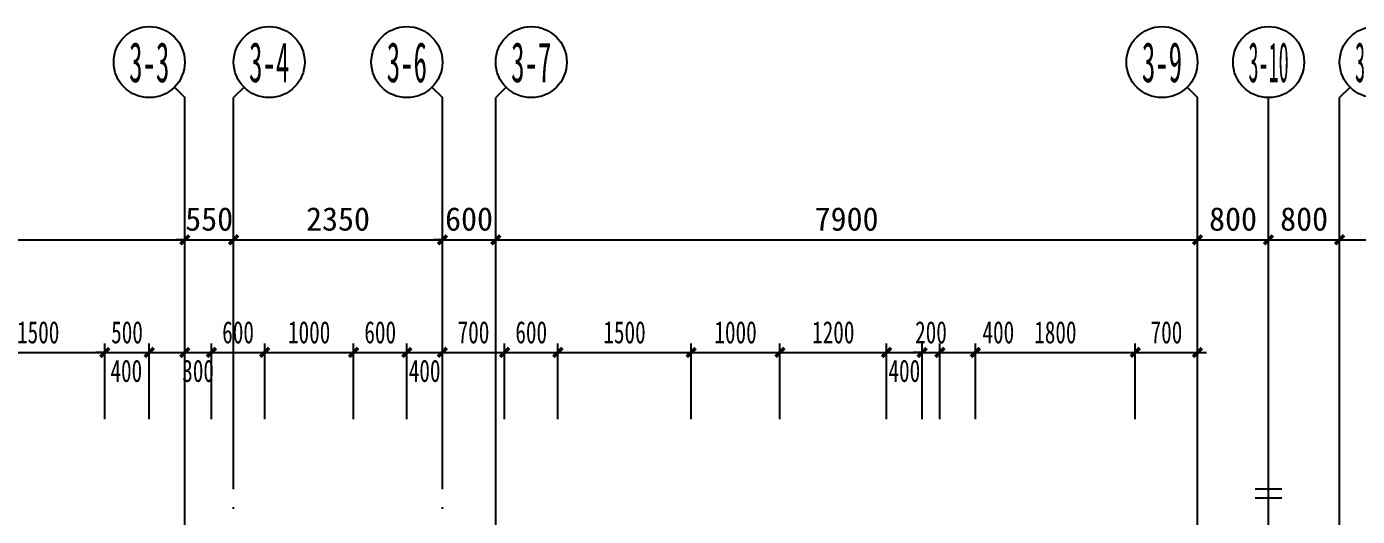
# Model space of a CAD drawing. Extents: x -3200781797 to -8106663, y 494714 to 1244925.
# Drawn here: x -8163781 to -8148801, y 780245 to 785759 of the extents above; entities that cross this region are included whole.
import ezdxf
from ezdxf.enums import TextEntityAlignment as Align

# ---------------------------------------------------------------- set-up
doc = ezdxf.new("R2010")
doc.units = 0
doc.header["$LTSCALE"] = 1000
doc.header["$MEASUREMENT"] = 0
for name, pattern in [('3#-轴线$0$DOTE', [2.42, 2, -0.2, 0.02, -0.2]), ('CENTER', [2, 1.25, -0.25, 0.25, -0.25]), ('DASH', [0.35, 0.25, -0.1])]:
    doc.linetypes.add(name, pattern=pattern)
doc.layers.get('Defpoints').update_dxf_attribs({"color": 30, "linetype": 'DASH'})
for name, color, linetype in [('3#-轴线$0$3#-轴号$0$A-ANNO-AXIS-CIRC', 3, 'Continuous'), ('3#-轴线$0$3#-轴号$0$A-ANNO-AXIS-TEXT', 7, 'Continuous'), ('3#-轴线$0$3#-轴号$0$A-ANNO-DIMS', 3, 'Continuous'), ('3#-轴线$0$A-ANNO-DOTE', 10, '3#-轴线$0$DOTE'), ('3#-轴线$0$AXIS_TEXT', 7, 'Continuous'), ('3#4#5#$0$DIM', 3, 'Continuous'), ('3#4#5#$0$S-ANNO-TEXT', 7, 'Continuous'), ('THIN', 7, 'Continuous')]:
    doc.layers.add(name, color=color, linetype=linetype)
doc.styles.add('3#-轴线$0$3#-轴号$0$_TCH_AXIS', font='')
doc.styles.add('3#-轴线$0$3#-轴号$0$_TCH_DIM_T3', font='')
doc.styles.add('3#-轴线$0$COMPLEX', font='COMPLEX')
doc.styles.add('3#4#5#$0$楷体', font='', dxfattribs={"width": 0.7})
doc.styles.get('3#-轴线$0$3#-轴号$0$_TCH_AXIS').set_extended_font_data('SimSun')
doc.styles.get('3#-轴线$0$3#-轴号$0$_TCH_DIM_T3').set_extended_font_data('SimSun')
doc.styles.get('3#4#5#$0$楷体').set_extended_font_data('KaiTi_GB2312')
doc.dimstyles.new('3#-轴线$0$3#-轴号$0$_TCH_ARCH&&100', dxfattribs={"dimtxt": 264.345992, "dimasz": 100, "dimexe": 250, "dimexo": 300, "dimgap": 100, "dimtad": 1, "dimdec": 0, "dimzin": 0, "dimdsep": 46, "dimtxsty": '3#-轴线$0$3#-轴号$0$_TCH_DIM_T3', "dimblk": '3#-轴线$0$3#-轴号$0$_ArchTick', "dimcen": 0.09, "dimclrt": 7, "dimazin": 2, "dimtfac": 1, "dimtdec": 0, "dimtix": 1, "dimtmove": 2, "dimatfit": 3, "dimfxl": 100, "dimtolj": 1, "dimtzin": 0, "dimarcsym": 0})
doc.dimstyles.new('3#4#5#$0$TSSD_100_100', dxfattribs={"dimtxt": 250, "dimasz": 100, "dimexe": 100, "dimexo": 250, "dimgap": 100, "dimtad": 1, "dimdec": 0, "dimzin": 0, "dimdsep": 46, "dimtxsty": '3#4#5#$0$楷体', "dimblk": '3#4#5#$0$_ArchTick', "dimcen": 0, "dimdle": 100, "dimclrt": 7, "dimadec": 0, "dimazin": 0, "dimtfac": 1, "dimtdec": 0, "dimtix": 1, "dimtmove": 2, "dimatfit": 3, "dimfxl": 1, "dimtolj": 1, "dimtzin": 0, "dimarcsym": 0})

# ---------------------------------------------------------------- blocks, each defined once
blk = doc.blocks.new('3#4#5#$0$_ArchTick')
at = {"color": 0, "linetype": 'ByBlock', "const_width": 0.4}
blk.add_lwpolyline([(-0.5, -0.5), (0.5, 0.5)], dxfattribs=at)
blk = doc.blocks.new('*D3538')
at = {"layer": '3#4#5#$0$DIM', "color": 0, "lineweight": -2, "transparency": 16777216}
for p, q in [((12400, 3270), (12400, 4121)), ((13000, 3270), (13000, 4121)), ((12300, 4021), (13100, 4021))]:
    blk.add_line(p, q, dxfattribs=at)
at = {"layer": 'Defpoints', "color": 0, "transparency": 16777216}
for p in [(13000, 4021), (12400, 3020), (13000, 3020)]:
    blk.add_point(p, dxfattribs=at)
at = {"layer": '3#4#5#$0$DIM', "color": 0, "lineweight": -2, "transparency": 16777216, "xscale": 100, "yscale": 100, "zscale": 100, "rotation": 180}
blk.add_blockref('3#4#5#$0$_ArchTick', (12400, 4021), dxfattribs=at)
at = {"layer": '3#4#5#$0$DIM', "color": 0, "lineweight": -2, "transparency": 16777216, "xscale": 100, "yscale": 100, "zscale": 100}
blk.add_blockref('3#4#5#$0$_ArchTick', (13000, 4021), dxfattribs=at)
at = {"layer": '3#4#5#$0$DIM', "color": 7, "transparency": 16777216, "insert": (12700, 4246), "char_height": 250, "attachment_point": 5, "style": '3#4#5#$0$楷体'}
blk.add_mtext('\\A1;600', dxfattribs=at)
blk = doc.blocks.new('*D3539')
at = {"layer": '3#4#5#$0$DIM', "color": 0, "lineweight": -2, "transparency": 16777216}
for p, q in [((13000, 3270), (13000, 4121)), ((14500, 3270), (14500, 4121)), ((12900, 4021), (14600, 4021))]:
    blk.add_line(p, q, dxfattribs=at)
at = {"layer": 'Defpoints', "color": 0, "transparency": 16777216}
for p in [(14500, 4021), (13000, 3020), (14500, 3020)]:
    blk.add_point(p, dxfattribs=at)
at = {"layer": '3#4#5#$0$DIM', "color": 0, "lineweight": -2, "transparency": 16777216, "xscale": 100, "yscale": 100, "zscale": 100, "rotation": 180}
blk.add_blockref('3#4#5#$0$_ArchTick', (13000, 4021), dxfattribs=at)
at = {"layer": '3#4#5#$0$DIM', "color": 0, "lineweight": -2, "transparency": 16777216, "xscale": 100, "yscale": 100, "zscale": 100}
blk.add_blockref('3#4#5#$0$_ArchTick', (14500, 4021), dxfattribs=at)
at = {"layer": '3#4#5#$0$DIM', "color": 7, "transparency": 16777216, "insert": (13750, 4246), "char_height": 250, "attachment_point": 5, "style": '3#4#5#$0$楷体'}
blk.add_mtext('\\A1;1500', dxfattribs=at)
blk = doc.blocks.new('*D3540')
at = {"layer": '3#4#5#$0$DIM', "color": 0, "lineweight": -2, "transparency": 16777216}
for p, q in [((14500, 3270), (14500, 4121)), ((15500, 3270), (15500, 4121)), ((14400, 4021), (15600, 4021))]:
    blk.add_line(p, q, dxfattribs=at)
at = {"layer": 'Defpoints', "color": 0, "transparency": 16777216}
for p in [(15500, 4021), (14500, 3020), (15500, 3020)]:
    blk.add_point(p, dxfattribs=at)
at = {"layer": '3#4#5#$0$DIM', "color": 0, "lineweight": -2, "transparency": 16777216, "xscale": 100, "yscale": 100, "zscale": 100, "rotation": 180}
blk.add_blockref('3#4#5#$0$_ArchTick', (14500, 4021), dxfattribs=at)
at = {"layer": '3#4#5#$0$DIM', "color": 0, "lineweight": -2, "transparency": 16777216, "xscale": 100, "yscale": 100, "zscale": 100}
blk.add_blockref('3#4#5#$0$_ArchTick', (15500, 4021), dxfattribs=at)
at = {"layer": '3#4#5#$0$DIM', "color": 7, "transparency": 16777216, "insert": (15000, 4246), "char_height": 250, "attachment_point": 5, "style": '3#4#5#$0$楷体'}
blk.add_mtext('\\A1;1000', dxfattribs=at)
blk = doc.blocks.new('*D3550')
at = {"layer": '3#4#5#$0$DIM', "color": 0, "lineweight": -2, "transparency": 16777216}
for p, q in [((10700, 3270), (10700, 4121)), ((11300, 3270), (11300, 4121)), ((10600, 4021), (11400, 4021))]:
    blk.add_line(p, q, dxfattribs=at)
at = {"layer": 'Defpoints', "color": 0, "transparency": 16777216}
for p in [(11300, 4021), (10700, 3020), (11300, 3020)]:
    blk.add_point(p, dxfattribs=at)
at = {"layer": '3#4#5#$0$DIM', "color": 0, "lineweight": -2, "transparency": 16777216, "xscale": 100, "yscale": 100, "zscale": 100, "rotation": 180}
blk.add_blockref('3#4#5#$0$_ArchTick', (10700, 4021), dxfattribs=at)
at = {"layer": '3#4#5#$0$DIM', "color": 0, "lineweight": -2, "transparency": 16777216, "xscale": 100, "yscale": 100, "zscale": 100}
blk.add_blockref('3#4#5#$0$_ArchTick', (11300, 4021), dxfattribs=at)
at = {"layer": '3#4#5#$0$DIM', "color": 7, "transparency": 16777216, "insert": (11000, 4246), "char_height": 250, "attachment_point": 5, "style": '3#4#5#$0$楷体'}
blk.add_mtext('\\A1;600', dxfattribs=at)
blk = doc.blocks.new('*D3551')
at = {"layer": '3#4#5#$0$DIM', "color": 0, "lineweight": -2, "transparency": 16777216}
for p, q in [((11300, 3270), (11300, 4121)), ((11700, 3270), (11700, 4121)), ((11200, 4021), (11800, 4021))]:
    blk.add_line(p, q, dxfattribs=at)
at = {"layer": 'Defpoints', "color": 0, "transparency": 16777216}
for p in [(11700, 4021), (11300, 3020), (11700, 3020)]:
    blk.add_point(p, dxfattribs=at)
at = {"layer": '3#4#5#$0$DIM', "color": 0, "lineweight": -2, "transparency": 16777216, "xscale": 100, "yscale": 100, "zscale": 100, "rotation": 180}
blk.add_blockref('3#4#5#$0$_ArchTick', (11300, 4021), dxfattribs=at)
at = {"layer": '3#4#5#$0$DIM', "color": 0, "lineweight": -2, "transparency": 16777216, "xscale": 100, "yscale": 100, "zscale": 100}
blk.add_blockref('3#4#5#$0$_ArchTick', (11700, 4021), dxfattribs=at)
at = {"layer": '3#4#5#$0$DIM', "color": 7, "transparency": 16777216, "insert": (11500, 3812), "char_height": 250, "attachment_point": 5, "style": '3#4#5#$0$楷体'}
blk.add_mtext('\\A1;400', dxfattribs=at)
blk = doc.blocks.new('*D3552')
at = {"layer": '3#4#5#$0$DIM', "color": 0, "lineweight": -2, "transparency": 16777216}
for p, q in [((11700, 3270), (11700, 4121)), ((12400, 3270), (12400, 4121)), ((11600, 4021), (12500, 4021))]:
    blk.add_line(p, q, dxfattribs=at)
at = {"layer": 'Defpoints', "color": 0, "transparency": 16777216}
for p in [(12400, 4021), (11700, 3020), (12400, 3020)]:
    blk.add_point(p, dxfattribs=at)
at = {"layer": '3#4#5#$0$DIM', "color": 0, "lineweight": -2, "transparency": 16777216, "xscale": 100, "yscale": 100, "zscale": 100, "rotation": 180}
blk.add_blockref('3#4#5#$0$_ArchTick', (11700, 4021), dxfattribs=at)
at = {"layer": '3#4#5#$0$DIM', "color": 0, "lineweight": -2, "transparency": 16777216, "xscale": 100, "yscale": 100, "zscale": 100}
blk.add_blockref('3#4#5#$0$_ArchTick', (12400, 4021), dxfattribs=at)
at = {"layer": '3#4#5#$0$DIM', "color": 7, "transparency": 16777216, "insert": (12050, 4246), "char_height": 250, "attachment_point": 5, "style": '3#4#5#$0$楷体'}
blk.add_mtext('\\A1;700', dxfattribs=at)
blk = doc.blocks.new('*D3553')
at = {"layer": '3#4#5#$0$DIM', "color": 0, "lineweight": -2, "transparency": 16777216}
for p, q in [((9100, 3270), (9100, 4121)), ((9700, 3270), (9700, 4121)), ((9000, 4021), (9800, 4021))]:
    blk.add_line(p, q, dxfattribs=at)
at = {"layer": 'Defpoints', "color": 0, "transparency": 16777216}
for p in [(9700, 4021), (9100, 3020), (9700, 3020)]:
    blk.add_point(p, dxfattribs=at)
at = {"layer": '3#4#5#$0$DIM', "color": 0, "lineweight": -2, "transparency": 16777216, "xscale": 100, "yscale": 100, "zscale": 100, "rotation": 180}
blk.add_blockref('3#4#5#$0$_ArchTick', (9100, 4021), dxfattribs=at)
at = {"layer": '3#4#5#$0$DIM', "color": 0, "lineweight": -2, "transparency": 16777216, "xscale": 100, "yscale": 100, "zscale": 100}
blk.add_blockref('3#4#5#$0$_ArchTick', (9700, 4021), dxfattribs=at)
at = {"layer": '3#4#5#$0$DIM', "color": 7, "transparency": 16777216, "insert": (9400, 4246), "char_height": 250, "attachment_point": 5, "style": '3#4#5#$0$楷体'}
blk.add_mtext('\\A1;600', dxfattribs=at)
blk = doc.blocks.new('*D3554')
at = {"layer": '3#4#5#$0$DIM', "color": 0, "lineweight": -2, "transparency": 16777216}
for p, q in [((9700, 3270), (9700, 4121)), ((10700, 3270), (10700, 4121)), ((9600, 4021), (10800, 4021))]:
    blk.add_line(p, q, dxfattribs=at)
at = {"layer": 'Defpoints', "color": 0, "transparency": 16777216}
for p in [(10700, 4021), (9700, 3020), (10700, 3020)]:
    blk.add_point(p, dxfattribs=at)
at = {"layer": '3#4#5#$0$DIM', "color": 0, "lineweight": -2, "transparency": 16777216, "xscale": 100, "yscale": 100, "zscale": 100, "rotation": 180}
blk.add_blockref('3#4#5#$0$_ArchTick', (9700, 4021), dxfattribs=at)
at = {"layer": '3#4#5#$0$DIM', "color": 0, "lineweight": -2, "transparency": 16777216, "xscale": 100, "yscale": 100, "zscale": 100}
blk.add_blockref('3#4#5#$0$_ArchTick', (10700, 4021), dxfattribs=at)
at = {"layer": '3#4#5#$0$DIM', "color": 7, "transparency": 16777216, "insert": (10200, 4246), "char_height": 250, "attachment_point": 5, "style": '3#4#5#$0$楷体'}
blk.add_mtext('\\A1;1000', dxfattribs=at)
blk = doc.blocks.new('*D3560')
at = {"layer": '3#4#5#$0$DIM', "color": 0, "lineweight": -2, "transparency": 16777216}
for p, q in [((6400, 3270), (6400, 4121)), ((7900, 3270), (7900, 4121)), ((6300, 4021), (8000, 4021))]:
    blk.add_line(p, q, dxfattribs=at)
at = {"layer": 'Defpoints', "color": 0, "transparency": 16777216}
for p in [(7900, 4021), (6400, 3020), (7900, 3020)]:
    blk.add_point(p, dxfattribs=at)
at = {"layer": '3#4#5#$0$DIM', "color": 0, "lineweight": -2, "transparency": 16777216, "xscale": 100, "yscale": 100, "zscale": 100, "rotation": 180}
blk.add_blockref('3#4#5#$0$_ArchTick', (6400, 4021), dxfattribs=at)
at = {"layer": '3#4#5#$0$DIM', "color": 0, "lineweight": -2, "transparency": 16777216, "xscale": 100, "yscale": 100, "zscale": 100}
blk.add_blockref('3#4#5#$0$_ArchTick', (7900, 4021), dxfattribs=at)
at = {"layer": '3#4#5#$0$DIM', "color": 7, "transparency": 16777216, "insert": (7150, 4246), "char_height": 250, "attachment_point": 5, "style": '3#4#5#$0$楷体'}
blk.add_mtext('\\A1;1500', dxfattribs=at)
blk = doc.blocks.new('*D3564')
at = {"layer": '3#4#5#$0$DIM', "color": 0, "lineweight": -2, "transparency": 16777216}
for p, q in [((19500, 3270), (19500, 4121)), ((20200, 3270), (20200, 4121)), ((19400, 4021), (20300, 4021))]:
    blk.add_line(p, q, dxfattribs=at)
at = {"layer": 'Defpoints', "color": 0, "transparency": 16777216}
for p in [(20200, 4021), (19500, 3020), (20200, 3020)]:
    blk.add_point(p, dxfattribs=at)
at = {"layer": '3#4#5#$0$DIM', "color": 0, "lineweight": -2, "transparency": 16777216, "xscale": 100, "yscale": 100, "zscale": 100, "rotation": 180}
blk.add_blockref('3#4#5#$0$_ArchTick', (19500, 4021), dxfattribs=at)
at = {"layer": '3#4#5#$0$DIM', "color": 0, "lineweight": -2, "transparency": 16777216, "xscale": 100, "yscale": 100, "zscale": 100}
blk.add_blockref('3#4#5#$0$_ArchTick', (20200, 4021), dxfattribs=at)
at = {"layer": '3#4#5#$0$DIM', "color": 7, "transparency": 16777216, "insert": (19850, 4246), "char_height": 250, "attachment_point": 5, "style": '3#4#5#$0$楷体'}
blk.add_mtext('\\A1;700', dxfattribs=at)
blk = doc.blocks.new('*D3565')
at = {"layer": '3#4#5#$0$DIM', "color": 0, "lineweight": -2, "transparency": 16777216}
for p, q in [((7900, 3270), (7900, 4121)), ((8400, 3270), (8400, 4121)), ((7900, 4021), (7800, 4021)), ((7900, 4021), (8400, 4021)), ((8400, 4021), (8500, 4021))]:
    blk.add_line(p, q, dxfattribs=at)
at = {"layer": 'Defpoints', "color": 0, "transparency": 16777216}
for p in [(8400, 4021), (7900, 3020), (8400, 3020)]:
    blk.add_point(p, dxfattribs=at)
at = {"layer": '3#4#5#$0$DIM', "color": 0, "lineweight": -2, "transparency": 16777216, "xscale": 100, "yscale": 100, "zscale": 100}
blk.add_blockref('3#4#5#$0$_ArchTick', (7900, 4021), dxfattribs=at)
at = {"layer": '3#4#5#$0$DIM', "color": 0, "lineweight": -2, "transparency": 16777216, "xscale": 100, "yscale": 100, "zscale": 100, "rotation": 180}
blk.add_blockref('3#4#5#$0$_ArchTick', (8400, 4021), dxfattribs=at)
at = {"layer": '3#4#5#$0$DIM', "color": 7, "transparency": 16777216, "insert": (8150, 4246), "char_height": 250, "attachment_point": 5, "style": '3#4#5#$0$楷体'}
blk.add_mtext('\\A1;500', dxfattribs=at)
blk = doc.blocks.new('*D3566')
at = {"layer": '3#4#5#$0$DIM', "color": 0, "lineweight": -2, "transparency": 16777216}
for p, q in [((8400, 3270), (8400, 4121)), ((8800, 3270), (8800, 4121)), ((8300, 4021), (8900, 4021))]:
    blk.add_line(p, q, dxfattribs=at)
at = {"layer": 'Defpoints', "color": 0, "transparency": 16777216}
for p in [(8800, 4021), (8400, 3020), (8800, 3020)]:
    blk.add_point(p, dxfattribs=at)
at = {"layer": '3#4#5#$0$DIM', "color": 0, "lineweight": -2, "transparency": 16777216, "xscale": 100, "yscale": 100, "zscale": 100, "rotation": 180}
blk.add_blockref('3#4#5#$0$_ArchTick', (8400, 4021), dxfattribs=at)
at = {"layer": '3#4#5#$0$DIM', "color": 0, "lineweight": -2, "transparency": 16777216, "xscale": 100, "yscale": 100, "zscale": 100}
blk.add_blockref('3#4#5#$0$_ArchTick', (8800, 4021), dxfattribs=at)
at = {"layer": '3#4#5#$0$DIM', "color": 7, "transparency": 16777216, "insert": (8142, 3812), "char_height": 250, "attachment_point": 5, "style": '3#4#5#$0$楷体'}
blk.add_mtext('\\A1;400', dxfattribs=at)
blk = doc.blocks.new('*D3567')
at = {"layer": '3#4#5#$0$DIM', "color": 0, "lineweight": -2, "transparency": 16777216}
for p, q in [((8800, 3270), (8800, 4121)), ((9100, 3270), (9100, 4121)), ((8700, 4021), (9200, 4021))]:
    blk.add_line(p, q, dxfattribs=at)
at = {"layer": 'Defpoints', "color": 0, "transparency": 16777216}
for p in [(9100, 4021), (8800, 3020), (9100, 3020)]:
    blk.add_point(p, dxfattribs=at)
at = {"layer": '3#4#5#$0$DIM', "color": 0, "lineweight": -2, "transparency": 16777216, "xscale": 100, "yscale": 100, "zscale": 100, "rotation": 180}
blk.add_blockref('3#4#5#$0$_ArchTick', (8800, 4021), dxfattribs=at)
at = {"layer": '3#4#5#$0$DIM', "color": 0, "lineweight": -2, "transparency": 16777216, "xscale": 100, "yscale": 100, "zscale": 100}
blk.add_blockref('3#4#5#$0$_ArchTick', (9100, 4021), dxfattribs=at)
at = {"layer": '3#4#5#$0$DIM', "color": 7, "transparency": 16777216, "insert": (8950, 3812), "char_height": 250, "attachment_point": 5, "style": '3#4#5#$0$楷体'}
blk.add_mtext('\\A1;300', dxfattribs=at)
blk = doc.blocks.new('*D3568')
at = {"layer": '3#4#5#$0$DIM', "color": 0, "lineweight": -2, "transparency": 16777216}
for p, q in [((17300, 3270), (17300, 4121)), ((17700, 3270), (17700, 4121)), ((17200, 4021), (17800, 4021))]:
    blk.add_line(p, q, dxfattribs=at)
at = {"layer": 'Defpoints', "color": 0, "transparency": 16777216}
for p in [(17700, 4021), (17300, 3020), (17700, 3020)]:
    blk.add_point(p, dxfattribs=at)
at = {"layer": '3#4#5#$0$DIM', "color": 0, "lineweight": -2, "transparency": 16777216, "xscale": 100, "yscale": 100, "zscale": 100, "rotation": 180}
blk.add_blockref('3#4#5#$0$_ArchTick', (17300, 4021), dxfattribs=at)
at = {"layer": '3#4#5#$0$DIM', "color": 0, "lineweight": -2, "transparency": 16777216, "xscale": 100, "yscale": 100, "zscale": 100}
blk.add_blockref('3#4#5#$0$_ArchTick', (17700, 4021), dxfattribs=at)
at = {"layer": '3#4#5#$0$DIM', "color": 7, "transparency": 16777216, "insert": (17958, 4246), "char_height": 250, "attachment_point": 5, "style": '3#4#5#$0$楷体'}
blk.add_mtext('\\A1;400', dxfattribs=at)
blk = doc.blocks.new('*D3569')
at = {"layer": '3#4#5#$0$DIM', "color": 0, "lineweight": -2, "transparency": 16777216}
for p, q in [((17700, 3270), (17700, 4121)), ((19500, 3270), (19500, 4121)), ((17600, 4021), (19600, 4021))]:
    blk.add_line(p, q, dxfattribs=at)
at = {"layer": 'Defpoints', "color": 0, "transparency": 16777216}
for p in [(19500, 4021), (17700, 3020), (19500, 3020)]:
    blk.add_point(p, dxfattribs=at)
at = {"layer": '3#4#5#$0$DIM', "color": 0, "lineweight": -2, "transparency": 16777216, "xscale": 100, "yscale": 100, "zscale": 100, "rotation": 180}
blk.add_blockref('3#4#5#$0$_ArchTick', (17700, 4021), dxfattribs=at)
at = {"layer": '3#4#5#$0$DIM', "color": 0, "lineweight": -2, "transparency": 16777216, "xscale": 100, "yscale": 100, "zscale": 100}
blk.add_blockref('3#4#5#$0$_ArchTick', (19500, 4021), dxfattribs=at)
at = {"layer": '3#4#5#$0$DIM', "color": 7, "transparency": 16777216, "insert": (18600, 4246), "char_height": 250, "attachment_point": 5, "style": '3#4#5#$0$楷体'}
blk.add_mtext('\\A1;1800', dxfattribs=at)
blk = doc.blocks.new('*D3570')
at = {"layer": '3#4#5#$0$DIM', "color": 0, "lineweight": -2, "transparency": 16777216}
for p, q in [((15500, 3270), (15500, 4121)), ((16700, 3270), (16700, 4121)), ((15400, 4021), (16800, 4021))]:
    blk.add_line(p, q, dxfattribs=at)
at = {"layer": 'Defpoints', "color": 0, "transparency": 16777216}
for p in [(16700, 4021), (15500, 3020), (16700, 3020)]:
    blk.add_point(p, dxfattribs=at)
at = {"layer": '3#4#5#$0$DIM', "color": 0, "lineweight": -2, "transparency": 16777216, "xscale": 100, "yscale": 100, "zscale": 100, "rotation": 180}
blk.add_blockref('3#4#5#$0$_ArchTick', (15500, 4021), dxfattribs=at)
at = {"layer": '3#4#5#$0$DIM', "color": 0, "lineweight": -2, "transparency": 16777216, "xscale": 100, "yscale": 100, "zscale": 100}
blk.add_blockref('3#4#5#$0$_ArchTick', (16700, 4021), dxfattribs=at)
at = {"layer": '3#4#5#$0$DIM', "color": 7, "transparency": 16777216, "insert": (16100, 4246), "char_height": 250, "attachment_point": 5, "style": '3#4#5#$0$楷体'}
blk.add_mtext('\\A1;1200', dxfattribs=at)
blk = doc.blocks.new('*D3571')
at = {"layer": '3#4#5#$0$DIM', "color": 0, "lineweight": -2, "transparency": 16777216}
for p, q in [((16700, 3270), (16700, 4121)), ((17100, 3270), (17100, 4121)), ((16600, 4021), (17200, 4021))]:
    blk.add_line(p, q, dxfattribs=at)
at = {"layer": 'Defpoints', "color": 0, "transparency": 16777216}
for p in [(17100, 4021), (16700, 3020), (17100, 3020)]:
    blk.add_point(p, dxfattribs=at)
at = {"layer": '3#4#5#$0$DIM', "color": 0, "lineweight": -2, "transparency": 16777216, "xscale": 100, "yscale": 100, "zscale": 100, "rotation": 180}
blk.add_blockref('3#4#5#$0$_ArchTick', (16700, 4021), dxfattribs=at)
at = {"layer": '3#4#5#$0$DIM', "color": 0, "lineweight": -2, "transparency": 16777216, "xscale": 100, "yscale": 100, "zscale": 100}
blk.add_blockref('3#4#5#$0$_ArchTick', (17100, 4021), dxfattribs=at)
at = {"layer": '3#4#5#$0$DIM', "color": 7, "transparency": 16777216, "insert": (16900, 3812), "char_height": 250, "attachment_point": 5, "style": '3#4#5#$0$楷体'}
blk.add_mtext('\\A1;400', dxfattribs=at)
blk = doc.blocks.new('*D3572')
at = {"layer": '3#4#5#$0$DIM', "color": 0, "lineweight": -2, "transparency": 16777216}
for p, q in [((17100, 3270), (17100, 4121)), ((17300, 3270), (17300, 4121)), ((17100, 4021), (17000, 4021)), ((17100, 4021), (17300, 4021)), ((17300, 4021), (17400, 4021))]:
    blk.add_line(p, q, dxfattribs=at)
at = {"layer": 'Defpoints', "color": 0, "transparency": 16777216}
for p in [(17300, 4021), (17100, 3020), (17300, 3020)]:
    blk.add_point(p, dxfattribs=at)
at = {"layer": '3#4#5#$0$DIM', "color": 0, "lineweight": -2, "transparency": 16777216, "xscale": 100, "yscale": 100, "zscale": 100}
blk.add_blockref('3#4#5#$0$_ArchTick', (17100, 4021), dxfattribs=at)
at = {"layer": '3#4#5#$0$DIM', "color": 0, "lineweight": -2, "transparency": 16777216, "xscale": 100, "yscale": 100, "zscale": 100, "rotation": 180}
blk.add_blockref('3#4#5#$0$_ArchTick', (17300, 4021), dxfattribs=at)
at = {"layer": '3#4#5#$0$DIM', "color": 7, "transparency": 16777216, "insert": (17200, 4246), "char_height": 250, "attachment_point": 5, "style": '3#4#5#$0$楷体'}
blk.add_mtext('\\A1;200', dxfattribs=at)
blk = doc.blocks.new('3#-轴线$0$_AXISO')
blk.add_circle((0, 0), 0.5)
at = {"layer": '3#-轴线$0$AXIS_TEXT', "style": '3#-轴线$0$COMPLEX', "width": 1.041667}
blk.add_attdef('A', text='', height=0.56, dxfattribs=at).set_placement((-0.25, -0.28), (0.25, -0.28), align=Align.FIT)
blk = doc.blocks.new('3#-轴线$0$3#-轴号$0$_ArchTick')
at = {"color": 0, "linetype": 'ByBlock', "const_width": 0.4}
blk.add_lwpolyline([(-0.5, -0.5), (0.5, 0.5)], dxfattribs=at)
blk = doc.blocks.new('*D2046')
at = {"layer": '3#-轴线$0$3#-轴号$0$A-ANNO-DIMS', "color": 0, "lineweight": -2, "transparency": 16777216}
for p, q in [((0, 4889), (0, 5639)), ((8700, 4889), (8700, 5639)), ((0, 5389), (8700, 5389))]:
    blk.add_line(p, q, dxfattribs=at)
at = {"layer": 'Defpoints', "color": 0, "transparency": 16777216}
for p in [(8700, 5389), (0, 4589), (8700, 4589)]:
    blk.add_point(p, dxfattribs=at)
at = {"layer": '3#-轴线$0$3#-轴号$0$A-ANNO-DIMS', "color": 0, "lineweight": -2, "transparency": 16777216, "xscale": 100, "yscale": 100, "zscale": 100, "rotation": 180}
blk.add_blockref('3#-轴线$0$3#-轴号$0$_ArchTick', (0, 5389), dxfattribs=at)
at = {"layer": '3#-轴线$0$3#-轴号$0$A-ANNO-DIMS', "color": 0, "lineweight": -2, "transparency": 16777216, "xscale": 100, "yscale": 100, "zscale": 100}
blk.add_blockref('3#-轴线$0$3#-轴号$0$_ArchTick', (8700, 5389), dxfattribs=at)
at = {"layer": '3#-轴线$0$3#-轴号$0$A-ANNO-DIMS', "color": 7, "transparency": 16777216, "insert": (4350, 5622), "char_height": 264.3, "attachment_point": 5, "style": '3#-轴线$0$3#-轴号$0$_TCH_DIM_T3'}
blk.add_mtext('\\A1;8700', dxfattribs=at)
blk = doc.blocks.new('*D2047')
at = {"layer": '3#-轴线$0$3#-轴号$0$A-ANNO-DIMS', "color": 0, "lineweight": -2, "transparency": 16777216}
for p, q in [((8700, 4889), (8700, 5639)), ((9250, 4889), (9250, 5639)), ((8700, 5389), (8600, 5389)), ((8700, 5389), (9250, 5389)), ((9250, 5389), (9350, 5389))]:
    blk.add_line(p, q, dxfattribs=at)
at = {"layer": 'Defpoints', "color": 0, "transparency": 16777216}
for p in [(9250, 5389), (8700, 4589), (9250, 4589)]:
    blk.add_point(p, dxfattribs=at)
at = {"layer": '3#-轴线$0$3#-轴号$0$A-ANNO-DIMS', "color": 0, "lineweight": -2, "transparency": 16777216, "xscale": 100, "yscale": 100, "zscale": 100}
blk.add_blockref('3#-轴线$0$3#-轴号$0$_ArchTick', (8700, 5389), dxfattribs=at)
at = {"layer": '3#-轴线$0$3#-轴号$0$A-ANNO-DIMS', "color": 0, "lineweight": -2, "transparency": 16777216, "xscale": 100, "yscale": 100, "zscale": 100, "rotation": 180}
blk.add_blockref('3#-轴线$0$3#-轴号$0$_ArchTick', (9250, 5389), dxfattribs=at)
at = {"layer": '3#-轴线$0$3#-轴号$0$A-ANNO-DIMS', "color": 7, "transparency": 16777216, "insert": (8975, 5622), "char_height": 264.3, "attachment_point": 5, "style": '3#-轴线$0$3#-轴号$0$_TCH_DIM_T3'}
blk.add_mtext('\\A1;550', dxfattribs=at)
blk = doc.blocks.new('*D2048')
at = {"layer": '3#-轴线$0$3#-轴号$0$A-ANNO-DIMS', "color": 0, "lineweight": -2, "transparency": 16777216}
for p, q in [((9250, 4889), (9250, 5639)), ((11600, 4889), (11600, 5639)), ((9250, 5389), (11600, 5389))]:
    blk.add_line(p, q, dxfattribs=at)
at = {"layer": 'Defpoints', "color": 0, "transparency": 16777216}
for p in [(11600, 5389), (9250, 4589), (11600, 4589)]:
    blk.add_point(p, dxfattribs=at)
at = {"layer": '3#-轴线$0$3#-轴号$0$A-ANNO-DIMS', "color": 0, "lineweight": -2, "transparency": 16777216, "xscale": 100, "yscale": 100, "zscale": 100, "rotation": 180}
blk.add_blockref('3#-轴线$0$3#-轴号$0$_ArchTick', (9250, 5389), dxfattribs=at)
at = {"layer": '3#-轴线$0$3#-轴号$0$A-ANNO-DIMS', "color": 0, "lineweight": -2, "transparency": 16777216, "xscale": 100, "yscale": 100, "zscale": 100}
blk.add_blockref('3#-轴线$0$3#-轴号$0$_ArchTick', (11600, 5389), dxfattribs=at)
at = {"layer": '3#-轴线$0$3#-轴号$0$A-ANNO-DIMS', "color": 7, "transparency": 16777216, "insert": (10425, 5622), "char_height": 264.3, "attachment_point": 5, "style": '3#-轴线$0$3#-轴号$0$_TCH_DIM_T3'}
blk.add_mtext('\\A1;2350', dxfattribs=at)
blk = doc.blocks.new('*D2049')
at = {"layer": '3#-轴线$0$3#-轴号$0$A-ANNO-DIMS', "color": 0, "lineweight": -2, "transparency": 16777216}
for p, q in [((11600, 4889), (11600, 5639)), ((12200, 4889), (12200, 5639)), ((11600, 5389), (11500, 5389)), ((11600, 5389), (12200, 5389)), ((12200, 5389), (12300, 5389))]:
    blk.add_line(p, q, dxfattribs=at)
at = {"layer": 'Defpoints', "color": 0, "transparency": 16777216}
for p in [(12200, 5389), (11600, 4589), (12200, 4589)]:
    blk.add_point(p, dxfattribs=at)
at = {"layer": '3#-轴线$0$3#-轴号$0$A-ANNO-DIMS', "color": 0, "lineweight": -2, "transparency": 16777216, "xscale": 100, "yscale": 100, "zscale": 100}
blk.add_blockref('3#-轴线$0$3#-轴号$0$_ArchTick', (11600, 5389), dxfattribs=at)
at = {"layer": '3#-轴线$0$3#-轴号$0$A-ANNO-DIMS', "color": 0, "lineweight": -2, "transparency": 16777216, "xscale": 100, "yscale": 100, "zscale": 100, "rotation": 180}
blk.add_blockref('3#-轴线$0$3#-轴号$0$_ArchTick', (12200, 5389), dxfattribs=at)
at = {"layer": '3#-轴线$0$3#-轴号$0$A-ANNO-DIMS', "color": 7, "transparency": 16777216, "insert": (11900, 5622), "char_height": 264.3, "attachment_point": 5, "style": '3#-轴线$0$3#-轴号$0$_TCH_DIM_T3'}
blk.add_mtext('\\A1;600', dxfattribs=at)
blk = doc.blocks.new('*D2050')
at = {"layer": '3#-轴线$0$3#-轴号$0$A-ANNO-DIMS', "color": 0, "lineweight": -2, "transparency": 16777216}
for p, q in [((12200, 4889), (12200, 5639)), ((20100, 4889), (20100, 5639)), ((12200, 5389), (20100, 5389))]:
    blk.add_line(p, q, dxfattribs=at)
at = {"layer": 'Defpoints', "color": 0, "transparency": 16777216}
for p in [(20100, 5389), (12200, 4589), (20100, 4589)]:
    blk.add_point(p, dxfattribs=at)
at = {"layer": '3#-轴线$0$3#-轴号$0$A-ANNO-DIMS', "color": 0, "lineweight": -2, "transparency": 16777216, "xscale": 100, "yscale": 100, "zscale": 100, "rotation": 180}
blk.add_blockref('3#-轴线$0$3#-轴号$0$_ArchTick', (12200, 5389), dxfattribs=at)
at = {"layer": '3#-轴线$0$3#-轴号$0$A-ANNO-DIMS', "color": 0, "lineweight": -2, "transparency": 16777216, "xscale": 100, "yscale": 100, "zscale": 100}
blk.add_blockref('3#-轴线$0$3#-轴号$0$_ArchTick', (20100, 5389), dxfattribs=at)
at = {"layer": '3#-轴线$0$3#-轴号$0$A-ANNO-DIMS', "color": 7, "transparency": 16777216, "insert": (16150, 5622), "char_height": 264.3, "attachment_point": 5, "style": '3#-轴线$0$3#-轴号$0$_TCH_DIM_T3'}
blk.add_mtext('\\A1;7900', dxfattribs=at)
blk = doc.blocks.new('*D2051')
at = {"layer": '3#-轴线$0$3#-轴号$0$A-ANNO-DIMS', "color": 0, "lineweight": -2, "transparency": 16777216}
for p, q in [((20100, 4889), (20100, 5639)), ((20900, 4889), (20900, 5639)), ((20100, 5389), (20900, 5389))]:
    blk.add_line(p, q, dxfattribs=at)
at = {"layer": 'Defpoints', "color": 0, "transparency": 16777216}
for p in [(20900, 5389), (20100, 4589), (20900, 4589)]:
    blk.add_point(p, dxfattribs=at)
at = {"layer": '3#-轴线$0$3#-轴号$0$A-ANNO-DIMS', "color": 0, "lineweight": -2, "transparency": 16777216, "xscale": 100, "yscale": 100, "zscale": 100, "rotation": 180}
blk.add_blockref('3#-轴线$0$3#-轴号$0$_ArchTick', (20100, 5389), dxfattribs=at)
at = {"layer": '3#-轴线$0$3#-轴号$0$A-ANNO-DIMS', "color": 0, "lineweight": -2, "transparency": 16777216, "xscale": 100, "yscale": 100, "zscale": 100}
blk.add_blockref('3#-轴线$0$3#-轴号$0$_ArchTick', (20900, 5389), dxfattribs=at)
at = {"layer": '3#-轴线$0$3#-轴号$0$A-ANNO-DIMS', "color": 7, "transparency": 16777216, "insert": (20500, 5622), "char_height": 264.3, "attachment_point": 5, "style": '3#-轴线$0$3#-轴号$0$_TCH_DIM_T3'}
blk.add_mtext('\\A1;800', dxfattribs=at)
blk = doc.blocks.new('*D2052')
at = {"layer": '3#-轴线$0$3#-轴号$0$A-ANNO-DIMS', "color": 0, "lineweight": -2, "transparency": 16777216}
for p, q in [((20900, 4889), (20900, 5639)), ((21700, 4889), (21700, 5639)), ((20900, 5389), (21700, 5389))]:
    blk.add_line(p, q, dxfattribs=at)
at = {"layer": 'Defpoints', "color": 0, "transparency": 16777216}
for p in [(21700, 5389), (20900, 4589), (21700, 4589)]:
    blk.add_point(p, dxfattribs=at)
at = {"layer": '3#-轴线$0$3#-轴号$0$A-ANNO-DIMS', "color": 0, "lineweight": -2, "transparency": 16777216, "xscale": 100, "yscale": 100, "zscale": 100, "rotation": 180}
blk.add_blockref('3#-轴线$0$3#-轴号$0$_ArchTick', (20900, 5389), dxfattribs=at)
at = {"layer": '3#-轴线$0$3#-轴号$0$A-ANNO-DIMS', "color": 0, "lineweight": -2, "transparency": 16777216, "xscale": 100, "yscale": 100, "zscale": 100}
blk.add_blockref('3#-轴线$0$3#-轴号$0$_ArchTick', (21700, 5389), dxfattribs=at)
at = {"layer": '3#-轴线$0$3#-轴号$0$A-ANNO-DIMS', "color": 7, "transparency": 16777216, "insert": (21300, 5622), "char_height": 264.3, "attachment_point": 5, "style": '3#-轴线$0$3#-轴号$0$_TCH_DIM_T3'}
blk.add_mtext('\\A1;800', dxfattribs=at)
blk = doc.blocks.new('*D2053')
at = {"layer": '3#-轴线$0$3#-轴号$0$A-ANNO-DIMS', "color": 0, "lineweight": -2, "transparency": 16777216}
for p, q in [((21700, 4889), (21700, 5639)), ((29600, 4889), (29600, 5639)), ((21700, 5389), (29600, 5389))]:
    blk.add_line(p, q, dxfattribs=at)
at = {"layer": 'Defpoints', "color": 0, "transparency": 16777216}
for p in [(29600, 5389), (21700, 4589), (29600, 4589)]:
    blk.add_point(p, dxfattribs=at)
at = {"layer": '3#-轴线$0$3#-轴号$0$A-ANNO-DIMS', "color": 0, "lineweight": -2, "transparency": 16777216, "xscale": 100, "yscale": 100, "zscale": 100, "rotation": 180}
blk.add_blockref('3#-轴线$0$3#-轴号$0$_ArchTick', (21700, 5389), dxfattribs=at)
at = {"layer": '3#-轴线$0$3#-轴号$0$A-ANNO-DIMS', "color": 0, "lineweight": -2, "transparency": 16777216, "xscale": 100, "yscale": 100, "zscale": 100}
blk.add_blockref('3#-轴线$0$3#-轴号$0$_ArchTick', (29600, 5389), dxfattribs=at)
at = {"layer": '3#-轴线$0$3#-轴号$0$A-ANNO-DIMS', "color": 7, "transparency": 16777216, "insert": (25650, 5622), "char_height": 264.3, "attachment_point": 5, "style": '3#-轴线$0$3#-轴号$0$_TCH_DIM_T3'}
blk.add_mtext('\\A1;7900', dxfattribs=at)
blk = doc.blocks.new('3#4#5#$0$A$C53EF3948')
at = {"layer": '3#4#5#$0$DIM'}
for base, p1, p2, picture, middle in [((7900.2, 4020.6), (6400.2, 3020.4), (7900.2, 3020.4), '*D3560', (7150.2, 4245.6)), ((8400.2, 4020.6), (7900.2, 3020.4), (8400.2, 3020.4), '*D3565', (8150.2, 4245.6)), ((9700, 4020.6), (9100.2, 3020.4), (9700, 3020.4), '*D3553', (9400.1, 4245.6)), ((10700, 4020.6), (9700, 3020.4), (10700, 3020.4), '*D3554', (10200, 4245.6)), ((11300.2, 4020.6), (10700, 3020.4), (11300.2, 3020.4), '*D3550', (11000.1, 4245.6)), ((12400.2, 4020.6), (11699.9, 3020.4), (12400.2, 3020.4), '*D3552', (12050, 4245.6)), ((13000.2, 4020.6), (12400.2, 3020.4), (13000.2, 3020.4), '*D3538', (12700.2, 4245.6)), ((14500.2, 4020.6), (13000.2, 3020.4), (14500.2, 3020.4), '*D3539', (13750.2, 4245.6)), ((15500.2, 4020.6), (14500.2, 3020.4), (15500.2, 3020.4), '*D3540', (15000.2, 4245.6)), ((16700.2, 4020.6), (15500.2, 3020.4), (16700.2, 3020.4), '*D3570', (16100.2, 4245.6)), ((17300.2, 4020.6), (17100.1, 3020.4), (17300.2, 3020.4), '*D3572', (17200.2, 4245.6)), ((19500.2, 4020.6), (17700.2, 3020.4), (19500.2, 3020.4), '*D3569', (18600.2, 4245.6)), ((20199.9, 4020.6), (19500.2, 3020.4), (20199.9, 3020.4), '*D3564', (19850.1, 4245.6))]:
    dim = blk.add_linear_dim(base=base, p1=p1, p2=p2, dimstyle='3#4#5#$0$TSSD_100_100', dxfattribs=at)
    dim.commit()
    dim.dimension.update_dxf_attribs({"geometry": picture, "text_midpoint": middle})
for base, p1, p2, picture, middle in [((17700.2, 4020.6), (17300.2, 3020.4), (17700.2, 3020.4), '*D3568', (17958.5, 4245.6)), ((8799.9, 4020.6), (8400.2, 3020.4), (8799.9, 3020.4), '*D3566', (8141.9, 3812.2)), ((9100.2, 4020.6), (8799.9, 3020.4), (9100.2, 3020.4), '*D3567', (8950, 3812.2)), ((11699.9, 4020.6), (11300.2, 3020.4), (11699.9, 3020.4), '*D3551', (11500, 3812.2)), ((17100.1, 4020.6), (16700.2, 3020.4), (17100.1, 3020.4), '*D3571', (16900.2, 3812.2))]:
    dim = blk.add_linear_dim(base=base, p1=p1, p2=p2, dimstyle='3#4#5#$0$TSSD_100_100', dxfattribs=at)
    dim.commit()
    dim.dimension.update_dxf_attribs({"geometry": picture, "text_midpoint": middle, "dimtype": 128})
blk = doc.blocks.new('3#-轴线$0$3#-轴号')
at = {"layer": '3#-轴线$0$3#-轴号$0$A-ANNO-AXIS-CIRC'}
for p, q in [((8582.8, 7106.5), (8700, 6989.4)), ((9367.2, 7106.5), (9250, 6989.4)), ((11482.8, 7106.5), (11600, 6989.4)), ((12317.2, 7106.5), (12200, 6989.4)), ((19982.8, 7106.5), (20100, 6989.4)), ((21817.2, 7106.5), (21700, 6989.4)), ((8700, 2989.4), (8700, 6989.4)), ((9250, 2989.4), (9250, 6989.4)), ((11600, 2989.4), (11600, 6989.4)), ((12200, 2989.4), (12200, 6989.4)), ((20100, 2989.4), (20100, 6989.4)), ((20900, 2989.4), (20900, 6989.4)), ((21700, 2989.4), (21700, 6989.4))]:
    blk.add_line(p, q, dxfattribs=at)
ref = blk.add_blockref('3#-轴线$0$_AXISO', (8300, 7389.4), dxfattribs=dict(at, xscale=800, yscale=800, zscale=800))
ref.add_attrib('A', '3-3', dxfattribs={"layer": '3#-轴线$0$3#-轴号$0$A-ANNO-AXIS-TEXT', "height": 452.55, "style": '3#-轴线$0$3#-轴号$0$_TCH_AXIS', "width": 0.466146}).set_placement((8073.7, 7163.1), (8526.3, 7163.1), align=Align.FIT)
ref = blk.add_blockref('3#-轴线$0$_AXISO', (9650, 7389.4), dxfattribs=dict(at, xscale=800, yscale=800, zscale=800))
ref.add_attrib('A', '3-4', dxfattribs={"layer": '3#-轴线$0$3#-轴号$0$A-ANNO-AXIS-TEXT', "height": 452.55, "style": '3#-轴线$0$3#-轴号$0$_TCH_AXIS', "width": 0.466146}).set_placement((9423.7, 7163.1), (9876.3, 7163.1), align=Align.FIT)
ref = blk.add_blockref('3#-轴线$0$_AXISO', (11200, 7389.4), dxfattribs=dict(at, xscale=800, yscale=800, zscale=800))
ref.add_attrib('A', '3-6', dxfattribs={"layer": '3#-轴线$0$3#-轴号$0$A-ANNO-AXIS-TEXT', "height": 452.55, "style": '3#-轴线$0$3#-轴号$0$_TCH_AXIS', "width": 0.466146}).set_placement((10973.7, 7163.1), (11426.3, 7163.1), align=Align.FIT)
ref = blk.add_blockref('3#-轴线$0$_AXISO', (12600, 7389.4), dxfattribs=dict(at, xscale=800, yscale=800, zscale=800))
ref.add_attrib('A', '3-7', dxfattribs={"layer": '3#-轴线$0$3#-轴号$0$A-ANNO-AXIS-TEXT', "height": 452.55, "style": '3#-轴线$0$3#-轴号$0$_TCH_AXIS', "width": 0.466146}).set_placement((12373.7, 7163.1), (12826.3, 7163.1), align=Align.FIT)
ref = blk.add_blockref('3#-轴线$0$_AXISO', (19700, 7389.4), dxfattribs=dict(at, xscale=800, yscale=800, zscale=800))
ref.add_attrib('A', '3-9', dxfattribs={"layer": '3#-轴线$0$3#-轴号$0$A-ANNO-AXIS-TEXT', "height": 452.55, "style": '3#-轴线$0$3#-轴号$0$_TCH_AXIS', "width": 0.466146}).set_placement((19473.7, 7163.1), (19926.3, 7163.1), align=Align.FIT)
ref = blk.add_blockref('3#-轴线$0$_AXISO', (20900, 7389.4), dxfattribs=dict(at, xscale=800, yscale=800, zscale=800))
ref.add_attrib('A', '3-10', dxfattribs={"layer": '3#-轴线$0$3#-轴号$0$A-ANNO-AXIS-TEXT', "height": 452.55, "style": '3#-轴线$0$3#-轴号$0$_TCH_AXIS', "width": 0.349609}).set_placement((20673.7, 7163.1), (21126.3, 7163.1), align=Align.FIT)
ref = blk.add_blockref('3#-轴线$0$_AXISO', (22100, 7389.4), dxfattribs=dict(at, xscale=800, yscale=800, zscale=800))
ref.add_attrib('A', '3-11', dxfattribs={"layer": '3#-轴线$0$3#-轴号$0$A-ANNO-AXIS-TEXT', "height": 452.55, "style": '3#-轴线$0$3#-轴号$0$_TCH_AXIS', "width": 0.349609}).set_placement((21873.7, 7163.1), (22326.3, 7163.1), align=Align.FIT)
at = {"layer": '3#-轴线$0$3#-轴号$0$A-ANNO-DIMS'}
for p1, p2, picture, middle in [((0, 4589.4), (8700, 4589.4), '*D2046', (4350, 5621.6)), ((8700, 4589.4), (9250, 4589.4), '*D2047', (8975, 5621.6)), ((9250, 4589.4), (11600, 4589.4), '*D2048', (10425, 5621.6)), ((11600, 4589.4), (12200, 4589.4), '*D2049', (11900, 5621.6)), ((12200, 4589.4), (20100, 4589.4), '*D2050', (16150, 5621.6)), ((20100, 4589.4), (20900, 4589.4), '*D2051', (20500, 5621.6)), ((20900, 4589.4), (21700, 4589.4), '*D2052', (21300, 5621.6)), ((21700, 4589.4), (29600, 4589.4), '*D2053', (25650, 5621.6))]:
    dim = blk.add_aligned_dim(p1=p1, p2=p2, distance=800, dimstyle='3#-轴线$0$3#-轴号$0$_TCH_ARCH&&100', dxfattribs=at)
    dim.commit()
    dim.dimension.update_dxf_attribs({"geometry": picture, "text_midpoint": middle})
blk = doc.blocks.new('3#-轴线')
at = {"layer": '3#-轴线$0$A-ANNO-DOTE'}
for points in [[(8700, -3200), (8700, 5500)], [(9250, -7100), (9250, 5500)], [(11600, -7100), (11600, 5500)], [(12200, -3200), (12200, 5500)], [(20100, -5100), (20100, 5500)], [(20900, -16100), (20900, 5500)], [(21700, -5100), (21700, 5500)]]:
    blk.add_lwpolyline(points, dxfattribs=at)
blk.add_blockref('3#-轴线$0$3#-轴号', (0, 0))

msp = doc.modelspace()

# ---------------------------------------------------------------- linework, layer by layer
at = {"layer": 'THIN', "linetype": 'CENTER'}
msp.add_line((-8149800.4, 762088), (-8149800.4, 781253), dxfattribs=at)
at = {"layer": 'THIN'}
for p, q in [((-8149950.4, 780553), (-8149650.4, 780553)), ((-8149950.4, 780453), (-8149650.4, 780453))]:
    msp.add_line(p, q, dxfattribs=at)

# ---------------------------------------------------------------- block references
msp.add_blockref('3#-轴线', (-8170700.4, 777969.5))
at = {"layer": '3#4#5#$0$S-ANNO-TEXT'}
msp.add_blockref('3#4#5#$0$A$C53EF3948', (-8170800.4, 778069.7), dxfattribs=at)

doc.saveas('drawing.dxf')
